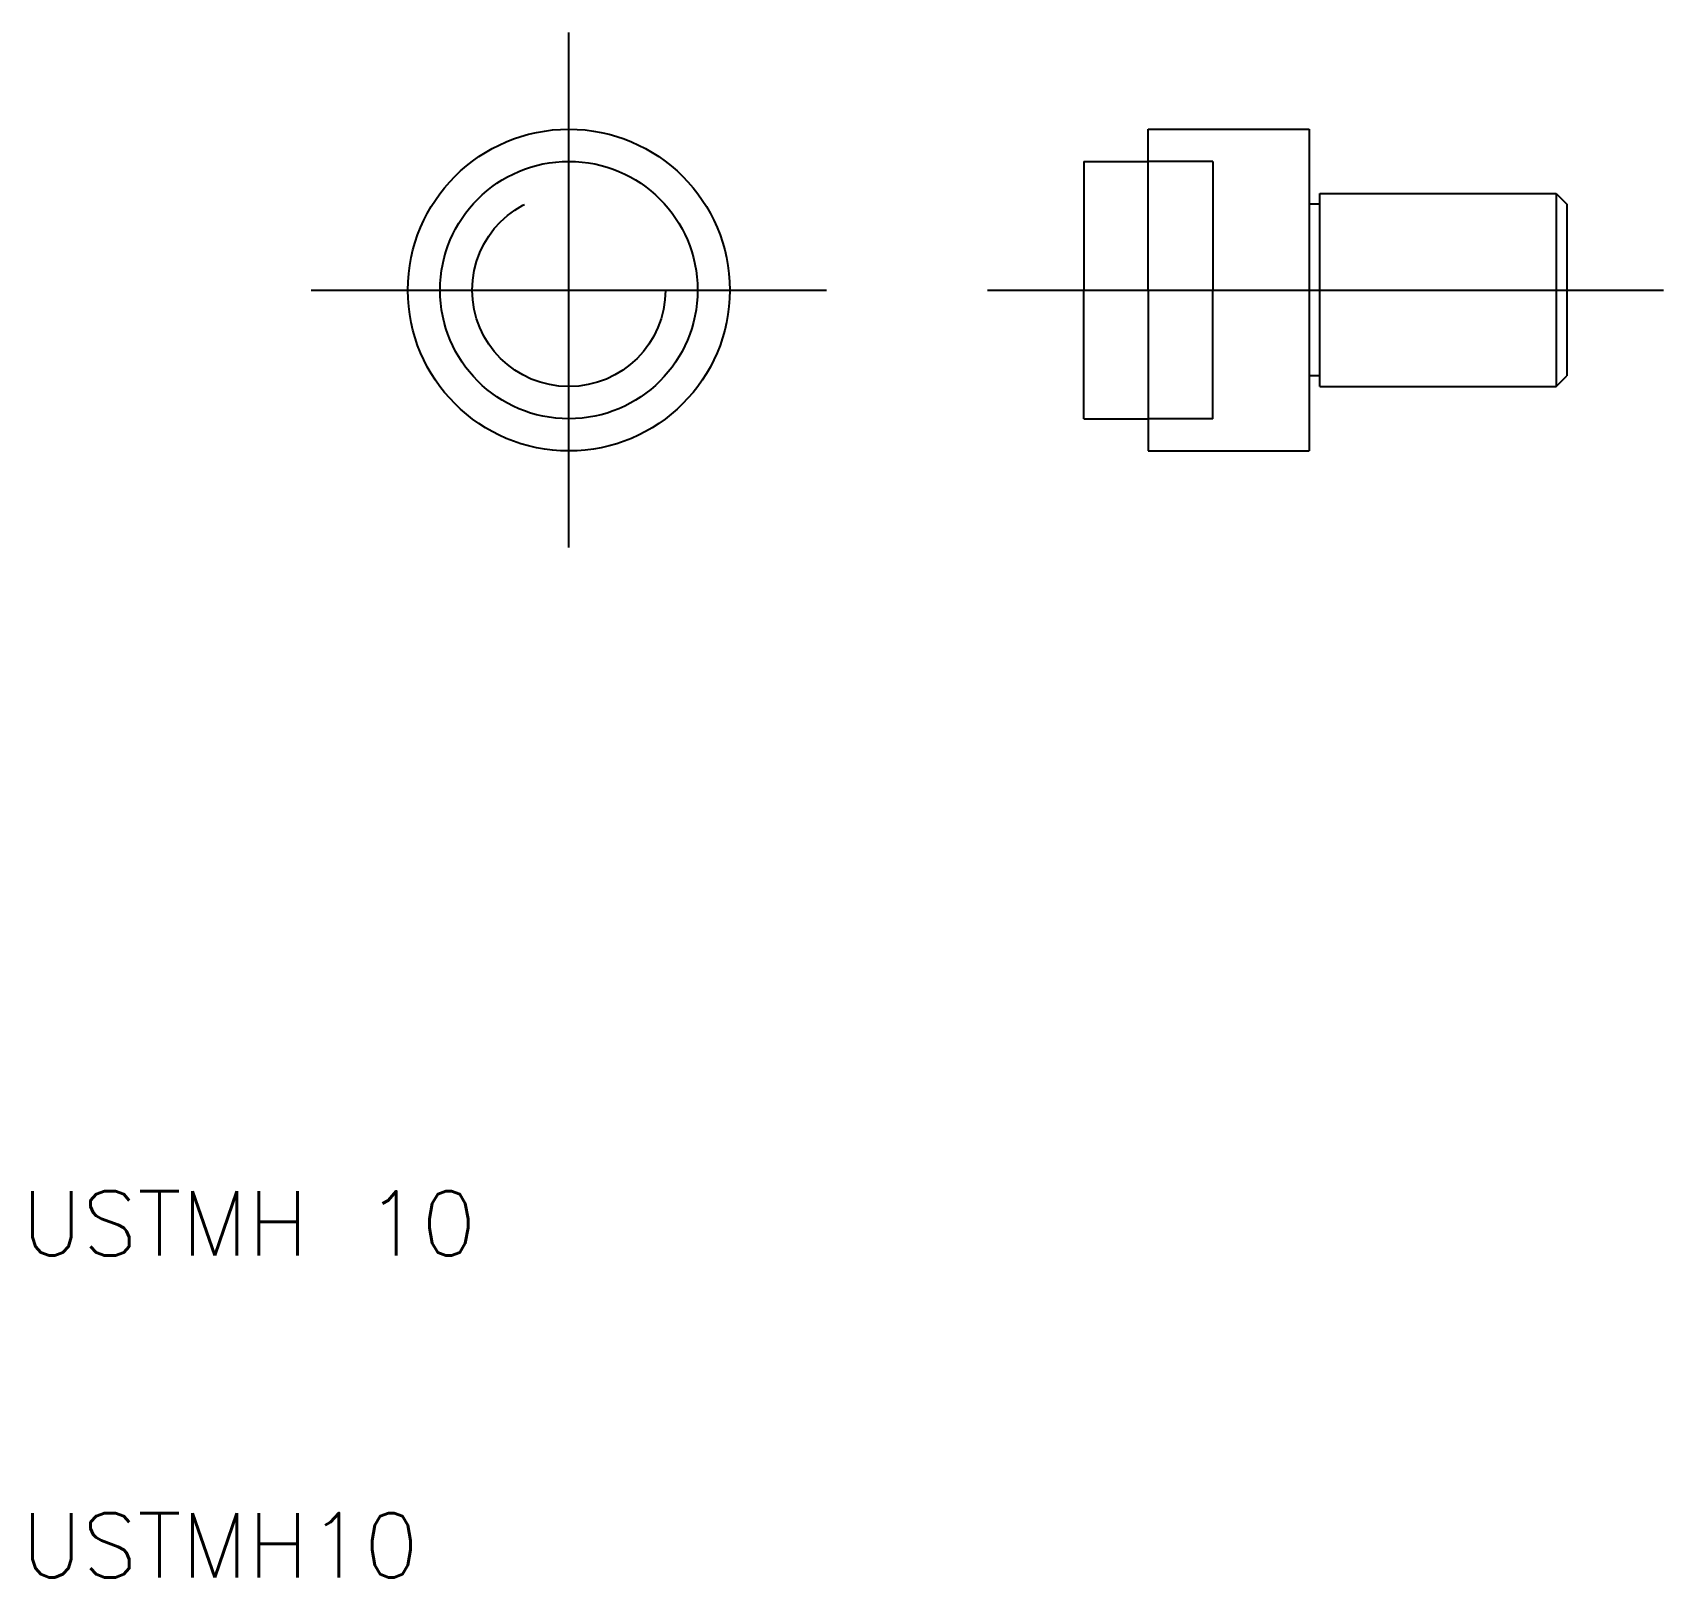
# Model space of a CAD drawing. Extents: x 10.3 to 61, y 10 to 58.
import ezdxf

# ---------------------------------------------------------------- set-up
doc = ezdxf.new("R2010")
doc.units = 0
doc.linetypes.add('CENTER', pattern=[50.8, 31.75, -6.35, 6.35, -6.35])
doc.linetypes.add('DASHED', pattern=[19.05, 12.7, -6.35])
doc.layers.get('0').update_dxf_attribs({"linetype": 'CONTINUOUS'})
doc.layers.add('CENTER', color=1, linetype='CENTER')
doc.styles.get("Standard").update_dxf_attribs({"font": 'txt.shx'})

msp = doc.modelspace()

# ---------------------------------------------------------------- linework, layer by layer
for p, q in [((45, 54), (45, 55)), ((45, 55), (50, 55)), ((50, 55), (50, 52.667)), ((43, 54), (43, 50)), ((43, 54), (45, 54)), ((45, 50), (45, 54)), ((50.333, 53), (57.667, 53)), ((50.333, 52.667), (50.333, 53)), ((57.667, 53), (57.667, 47)), ((57.667, 53), (58, 52.667)), ((50, 52.667), (50, 47.333)), ((50.333, 52.667), (50, 52.667)), ((50.333, 47.333), (50.333, 52.667)), ((58, 52.667), (58, 47.333)), ((43, 46), (43, 50)), ((45, 50), (45, 46)), ((50.333, 47.333), (50, 47.333)), ((50, 47.333), (50, 45)), ((50.333, 47), (50.333, 47.333)), ((57.667, 47), (58, 47.333)), ((50.333, 47), (57.667, 47)), ((43, 46), (45, 46)), ((45, 46), (45, 45)), ((45, 45), (50, 45))]:
    msp.add_line(p, q)
at = {"color": 3, "linetype": 'DASHED'}
for p, q in [((47, 54), (45, 54)), ((47, 54), (47, 50)), ((47, 46), (47, 50)), ((47, 46), (45, 46))]:
    msp.add_line(p, q, dxfattribs=at)
for radius in [5, 4]:
    msp.add_circle((27, 50), radius)
msp.add_circle((27, 50), 3, dxfattribs=at)
at = {"layer": 'CENTER'}
for p, q in [((27, 42), (27, 58)), ((19, 50), (35, 50)), ((40, 50), (61, 50))]:
    msp.add_line(p, q, dxfattribs=at)

# ---------------------------------------------------------------- texts
for s, p in [('USTMH 10', (10, 20)), ('USTMH10', (10, 10))]:
    msp.add_text(s, height=2).set_placement(p)

doc.saveas('drawing.dxf')
